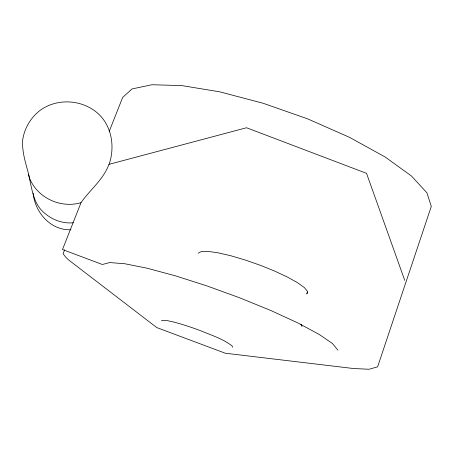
<?xml version="1.0" encoding="UTF-8"?>
<svg xmlns="http://www.w3.org/2000/svg" width="454" height="454" viewBox="0 0 454 454"><rect width="100%" height="100%" fill="white"/><g stroke="black" fill="none" stroke-linecap="round" stroke-linejoin="round"><path stroke-width="0.68" d="M109.108 164.325C114.425 148.935 112.552 130.667 102.116 117.802C86.964 99.647 58.146 96.577 39.39 110.912C30.429 118.159 24.414 128.431 22.7 139.843C21.679 153.089 26.735 165.585 29.601 178.303C37.483 198.023 60.836 208.653 81.028 202.671C89.971 189.687 103.438 179.659 108.926 164.365L246.522 127.75L366.537 173.337L404.735 280.345M307.517 292.018L306.819 294.016L307.523 291.479L304.413 287.632L297.591 282.717L287.456 277.071L274.704 271.1L260.278 265.272L245.302 260.029L230.921 255.784L218.243 252.844L208.17 251.408L201.372 251.527L198.228 253.156M64.672 249.74L63.117 253.678L65.177 256.544L68.384 259.767L156.772 327.589L225.32 353.229L353.303 368.5L369.074 369.261L377.614 366.849L431.3 206.354L426.925 192.819L411.455 176.004L385.191 157.033L349.688 137.414L307.738 118.903L263.076 103.245L219.832 91.85L181.81 85.596L151.948 84.739L132.023 88.939L122.648 97.451L109.193 131.467M81.028 202.671L62.487 249.541L102.349 264.489L109.698 262.56L124.799 263.751L147.028 268.195L175.04 275.726L206.769 285.855L239.655 297.796L270.936 310.547L298.057 323.049L318.992 334.309L332.453 343.525L337.929 350.159M161.465 320.745C165.421 319.372 169.631 321.472 173.581 321.988C182.599 324.343 191.429 327.323 200.174 330.54C211.076 335.126 222.829 338.712 232.261 346.056L232.391 347.293M70.943 229.769C50.655 230.553 34.884 212.478 33.17 193.16M73.361 222.749C60.898 224.049 48.516 218.266 40.344 208.976C32.444 199.085 31.542 186.078 28.426 174.262M300.974 324.139L301.978 326.426"/></g></svg>
